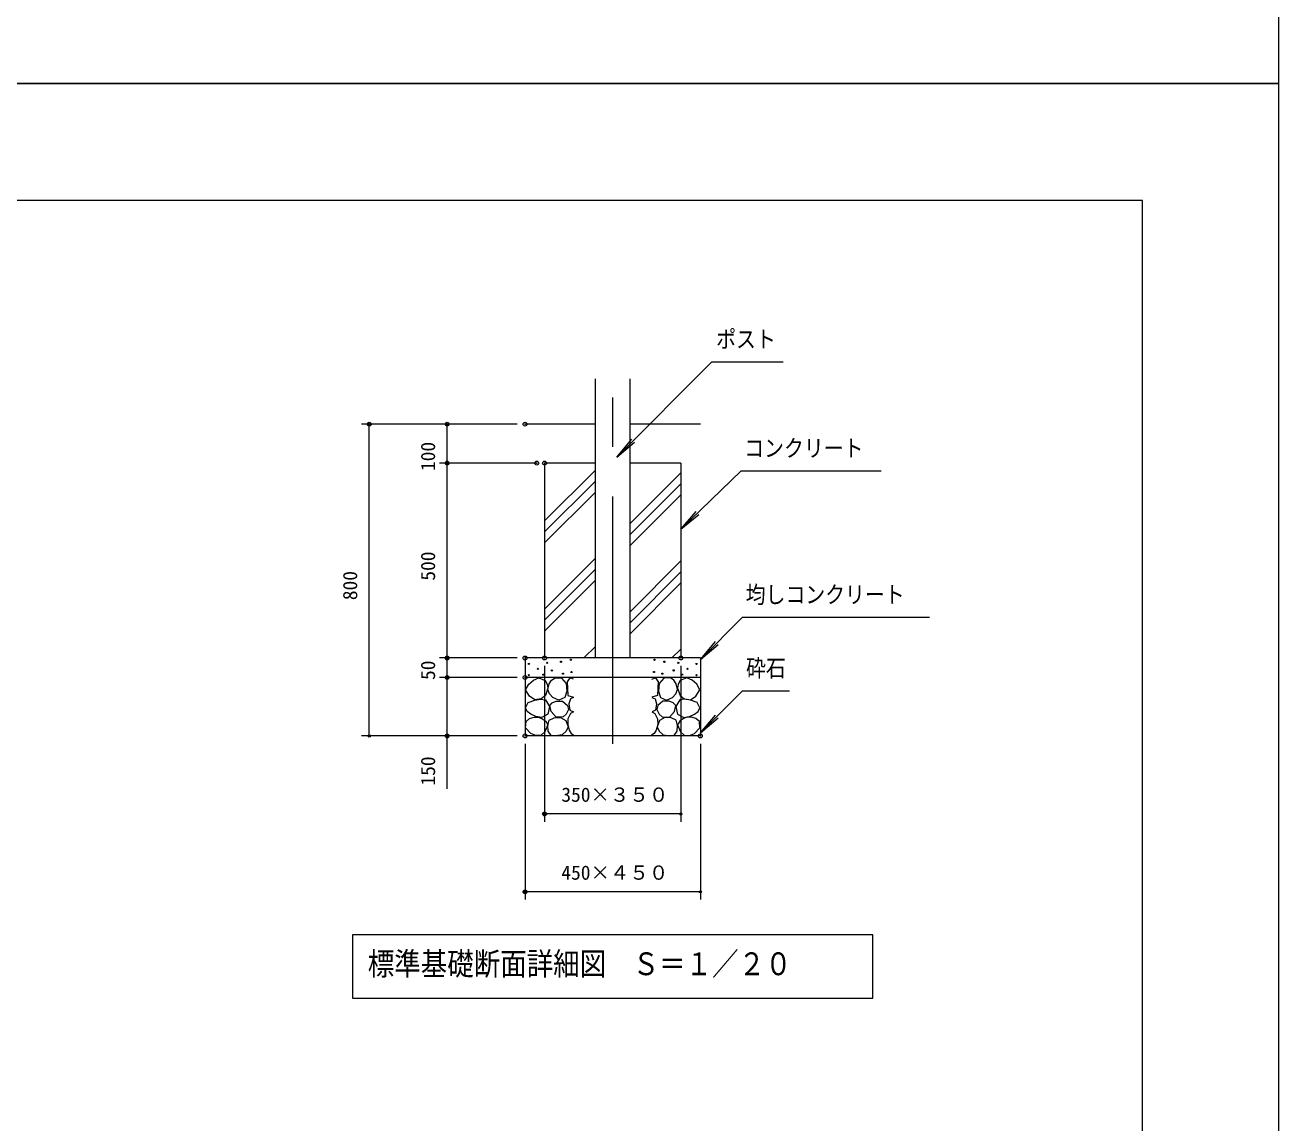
# Model space of a CAD drawing. Units: millimetres on the paper, scale 1:60, with parts at other scales. Extents: x 0 to 420, y -297 to 594.
# Drawn here: x 259 to 420, y -133.3 to 7.5 of the extents above; entities that cross this region are included whole.
import ezdxf
from ezdxf.enums import TextEntityAlignment as Align

# ---------------------------------------------------------------- set-up
doc = ezdxf.new("R2010")
doc.units = ezdxf.units.MM
doc.header["$PDMODE"] = 32
doc.header["$PDSIZE"] = 0.5
doc.linetypes.add('USER1', pattern=[50.8, 31.75, -6.35, 6.35, -6.35])
doc.layers.add('DEFPOINTS_3', color=7, linetype='Continuous', lineweight=9)
doc.layers.add('LY_1', color=7, linetype='Continuous', lineweight=18)
doc.styles.add('ＭＳ ゴシック', font='')
doc.styles.get('ＭＳ ゴシック').set_extended_font_data('MS Gothic')

# ---------------------------------------------------------------- blocks, each defined once
blk = doc.blocks.new('-000-_DOTSMALL')
at = {"color": 7, "linetype": 'Continuous', "lineweight": 9}
blk.add_circle((0, 0), 0.0625, dxfattribs=at)
blk.add_circle((0, 0), 0.0625, dxfattribs=at)

msp = doc.modelspace()

# ---------------------------------------------------------------- linework, layer by layer
at = {"layer": 'DEFPOINTS_3'}
for p, q in [((420, 0), (420, 297)), ((0, 0), (420, 0)), ((420, 0), (0, 0)), ((420, -297), (420, 0)), ((323.222, -73.693), (323.222, -83.693)), ((345.722, -73.693), (345.722, -83.693))]:
    msp.add_line(p, q, dxfattribs=at)
at = {"layer": 'LY_1', "lineweight": 9}
for p, q in [((402.5, -15), (17.5, -15)), ((402.5, -282), (402.5, -15)), ((332.244, -73.693), (332.244, -37.886)), ((336.699, -73.693), (336.699, -37.886)), ((332.244, -43.693), (323.222, -43.693)), ((345.722, -43.693), (336.699, -43.693)), ((332.244, -48.693), (325.722, -48.693)), ((325.722, -48.693), (325.722, -73.693)), ((343.222, -48.693), (336.699, -48.693)), ((343.222, -48.693), (343.222, -73.693)), ((345.722, -73.693), (323.222, -73.693)), ((323.222, -73.693), (323.222, -83.693)), ((345.722, -73.693), (345.722, -83.693)), ((345.722, -76.193), (323.222, -76.193)), ((323.272, -77.785), (323.689, -77.06)), ((323.689, -77.06), (324.286, -76.553)), ((324.286, -76.553), (324.975, -76.227)), ((324.975, -76.227), (325.79, -76.571)), ((325.79, -76.571), (326.059, -77.033)), ((326.059, -77.033), (326.134, -77.567)), ((326.164, -77.752), (326.315, -76.997)), ((326.315, -76.997), (326.625, -76.54)), ((326.625, -76.54), (327.07, -76.242)), ((327.07, -76.242), (327.912, -76.285)), ((327.912, -76.285), (328.494, -76.975)), ((328.494, -76.975), (328.58, -77.946)), ((328.965, -76.245), (328.639, -76.752)), ((328.639, -76.752), (328.675, -77.567)), ((329.436, -76.408), (328.965, -76.245)), ((339.508, -76.408), (339.979, -76.245)), ((339.979, -76.245), (340.305, -76.752)), ((340.305, -76.752), (340.269, -77.567)), ((340.45, -76.975), (340.364, -77.946)), ((341.032, -76.285), (340.45, -76.975)), ((341.874, -76.242), (341.032, -76.285)), ((342.319, -76.54), (341.874, -76.242)), ((342.629, -76.997), (342.319, -76.54)), ((342.78, -77.752), (342.629, -76.997)), ((342.885, -77.033), (342.81, -77.567)), ((343.154, -76.571), (342.885, -77.033)), ((343.969, -76.227), (343.154, -76.571)), ((344.657, -76.553), (343.969, -76.227)), ((345.255, -77.06), (344.657, -76.553)), ((345.672, -77.785), (345.255, -77.06)), ((323.798, -78.6), (323.272, -77.785)), ((324.468, -79.052), (323.798, -78.6)), ((325.826, -78.491), (325.301, -78.926)), ((326.134, -77.567), (325.826, -78.491)), ((326.371, -78.313), (326.164, -77.752)), ((326.79, -78.766), (326.371, -78.313)), ((327.566, -79.111), (326.79, -78.766)), ((328.321, -78.766), (327.566, -79.111)), ((328.58, -77.946), (328.321, -78.766)), ((328.675, -77.567), (328.711, -78.509)), ((328.711, -78.509), (329.454, -78.726)), ((329.436, -78.744), (329.037, -78.926)), ((340.233, -78.509), (339.49, -78.726)), ((339.508, -78.744), (339.907, -78.926)), ((340.269, -77.567), (340.233, -78.509)), ((340.364, -77.946), (340.623, -78.766)), ((340.623, -78.766), (341.378, -79.111)), ((341.378, -79.111), (342.154, -78.766)), ((342.154, -78.766), (342.573, -78.313)), ((342.573, -78.313), (342.78, -77.752)), ((342.81, -77.567), (343.118, -78.491)), ((343.118, -78.491), (343.643, -78.926)), ((344.476, -79.052), (345.146, -78.6)), ((345.146, -78.6), (345.672, -77.785)), ((323.272, -80.085), (323.616, -79.396)), ((323.507, -80.558), (323.272, -80.085)), ((323.616, -79.396), (324.486, -79.107)), ((325.301, -78.926), (324.468, -79.052)), ((324.486, -79.107), (325.22, -78.972)), ((325.22, -78.972), (325.862, -79.07)), ((325.862, -79.07), (326.351, -79.922)), ((326.351, -79.922), (326.134, -80.881)), ((326.38, -79.801), (326.699, -79.445)), ((326.553, -80.556), (326.38, -79.801)), ((326.699, -79.445), (327.221, -79.24)), ((327.221, -79.24), (328.041, -79.24)), ((328.041, -79.24), (328.688, -79.801)), ((328.796, -80.297), (328.516, -80.922)), ((328.688, -79.801), (328.796, -80.297)), ((329.037, -78.926), (328.856, -79.577)), ((328.856, -79.577), (328.965, -80.392)), ((328.965, -80.392), (329.418, -80.61)), ((339.979, -80.392), (339.526, -80.61)), ((339.907, -78.926), (340.088, -79.577)), ((340.088, -79.577), (339.979, -80.392)), ((340.256, -79.801), (340.148, -80.297)), ((340.148, -80.297), (340.428, -80.922)), ((340.903, -79.24), (340.256, -79.801)), ((341.723, -79.24), (340.903, -79.24)), ((342.244, -79.445), (341.723, -79.24)), ((342.564, -79.801), (342.244, -79.445)), ((342.391, -80.556), (342.564, -79.801)), ((343.082, -79.07), (342.593, -79.922)), ((342.593, -79.922), (342.81, -80.881)), ((343.724, -78.972), (343.082, -79.07)), ((343.643, -78.926), (344.476, -79.052)), ((344.458, -79.107), (343.724, -78.972)), ((345.328, -79.396), (344.458, -79.107)), ((345.672, -80.085), (345.328, -79.396)), ((345.436, -80.558), (345.672, -80.085)), ((323.272, -82.674), (323.345, -81.823)), ((323.345, -81.823), (323.786, -81.442)), ((323.979, -80.918), (323.507, -80.558)), ((323.786, -81.442), (324.377, -81.28)), ((324.612, -81.189), (323.979, -80.918)), ((324.377, -81.28), (324.893, -81.294)), ((325.355, -81.334), (324.612, -81.189)), ((324.893, -81.294), (325.391, -81.461)), ((326.134, -80.881), (325.355, -81.334)), ((325.391, -81.461), (325.875, -81.801)), ((325.875, -81.801), (326.134, -82.258)), ((326.143, -82.346), (326.315, -81.656)), ((326.315, -81.656), (326.963, -81.375)), ((327.2, -81.268), (326.553, -80.556)), ((326.963, -81.375), (327.761, -81.332)), ((328.127, -81.224), (327.2, -81.268)), ((327.761, -81.332), (328.451, -81.721)), ((328.516, -80.922), (328.127, -81.224)), ((328.451, -81.721), (328.753, -82.519)), ((328.729, -81.515), (328.693, -82.24)), ((329.074, -80.827), (328.729, -81.515)), ((329.436, -80.61), (329.074, -80.827)), ((339.508, -80.61), (339.87, -80.827)), ((339.87, -80.827), (340.214, -81.515)), ((340.493, -81.721), (340.191, -82.519)), ((340.214, -81.515), (340.251, -82.24)), ((340.428, -80.922), (340.817, -81.224)), ((341.183, -81.332), (340.493, -81.721)), ((340.817, -81.224), (341.744, -81.268)), ((341.981, -81.375), (341.183, -81.332)), ((341.744, -81.268), (342.391, -80.556)), ((342.629, -81.656), (341.981, -81.375)), ((342.801, -82.346), (342.629, -81.656)), ((342.81, -80.881), (343.589, -81.334)), ((343.069, -81.801), (342.81, -82.258)), ((343.553, -81.461), (343.069, -81.801)), ((344.051, -81.294), (343.553, -81.461)), ((343.589, -81.334), (344.332, -81.189)), ((344.567, -81.28), (344.051, -81.294)), ((344.332, -81.189), (344.965, -80.918)), ((345.158, -81.442), (344.567, -81.28)), ((344.965, -80.918), (345.436, -80.558)), ((345.599, -81.823), (345.158, -81.442)), ((345.672, -82.674), (345.599, -81.823)), ((345.722, -83.693), (323.222, -83.693)), ((323.979, -83.381), (323.272, -82.674)), ((324.594, -83.634), (323.979, -83.381)), ((325.283, -83.616), (324.594, -83.634)), ((325.753, -83.181), (325.283, -83.616)), ((326.134, -82.258), (325.753, -83.181)), ((326.203, -83.087), (326.143, -82.346)), ((326.574, -83.619), (326.203, -83.087)), ((327.157, -83.662), (326.574, -83.619)), ((327.976, -83.554), (327.157, -83.662)), ((328.494, -83.079), (327.976, -83.554)), ((328.753, -82.519), (328.494, -83.079)), ((328.693, -82.24), (328.874, -82.964)), ((328.874, -82.964), (329.128, -83.362)), ((329.128, -83.362), (329.472, -83.598)), ((339.816, -83.362), (339.472, -83.598)), ((340.07, -82.964), (339.816, -83.362)), ((340.251, -82.24), (340.07, -82.964)), ((340.191, -82.519), (340.45, -83.079)), ((340.45, -83.079), (340.968, -83.554)), ((340.968, -83.554), (341.787, -83.662)), ((341.787, -83.662), (342.37, -83.619)), ((342.37, -83.619), (342.741, -83.087)), ((342.741, -83.087), (342.801, -82.346)), ((342.81, -82.258), (343.191, -83.181)), ((343.191, -83.181), (343.661, -83.616)), ((343.661, -83.616), (344.35, -83.634)), ((344.35, -83.634), (344.965, -83.381)), ((344.965, -83.381), (345.672, -82.674))]:
    msp.add_line(p, q, dxfattribs=at)
at = {"layer": 'LY_1'}
for p, q in [((347.197, -35.708), (334.985, -47.919)), ((347.197, -35.708), (356.346, -35.708)), ((312.222, -43.693), (302.222, -43.693)), ((303.222, -83.693), (303.222, -43.693)), ((322.222, -43.693), (312.222, -43.693)), ((313.222, -48.693), (313.222, -43.693)), ((334.985, -47.919), (336.914, -45.621)), ((334.985, -47.919), (337.283, -45.991)), ((324.722, -48.693), (312.222, -48.693)), ((313.222, -73.693), (313.222, -48.693)), ((325.722, -56.106), (332.244, -49.584)), ((350.947, -49.683), (343.222, -57.179)), ((350.947, -49.683), (368.947, -49.683)), ((325.722, -57.52), (332.244, -50.998)), ((336.699, -56.442), (343.222, -49.92)), ((336.699, -57.856), (343.222, -51.334)), ((325.722, -58.934), (332.244, -52.412)), ((336.699, -59.271), (343.222, -52.748)), ((343.222, -57.179), (345.185, -54.91)), ((343.222, -57.179), (345.549, -55.286)), ((325.722, -67.42), (332.244, -60.897)), ((325.722, -68.834), (332.244, -62.311)), ((336.699, -67.756), (343.222, -61.233)), ((336.699, -69.17), (343.222, -62.648)), ((325.722, -70.248), (332.244, -63.726)), ((336.699, -70.584), (343.222, -64.062)), ((351.131, -68.464), (345.722, -73.873)), ((351.131, -68.464), (375.131, -68.464)), ((330.763, -73.693), (332.244, -72.211)), ((345.722, -73.873), (347.65, -71.575)), ((345.722, -73.873), (348.02, -71.945)), ((322.222, -73.693), (312.222, -73.693)), ((313.222, -76.193), (313.222, -73.693)), ((332.177, -73.693), (332.244, -73.625)), ((342.076, -73.693), (343.222, -72.547)), ((325.722, -74.693), (325.722, -94.693)), ((343.222, -74.693), (343.222, -94.693)), ((322.222, -76.193), (312.222, -76.193)), ((313.222, -83.693), (313.222, -76.193)), ((351.131, -77.9), (345.722, -83.309)), ((351.131, -77.9), (357.175, -77.9)), ((345.722, -83.309), (347.65, -81.011)), ((345.722, -83.309), (348.02, -81.381)), ((312.222, -83.693), (302.222, -83.693)), ((322.222, -83.693), (312.222, -83.693)), ((313.222, -90.483), (313.222, -83.693)), ((323.222, -84.693), (323.222, -104.693)), ((345.722, -84.693), (345.722, -104.693)), ((343.222, -93.693), (325.722, -93.693)), ((345.722, -103.693), (323.222, -103.693)), ((367.872, -109.203), (301.072, -109.203)), ((301.072, -109.203), (301.072, -117.337)), ((367.872, -117.337), (367.872, -109.203)), ((301.072, -117.337), (367.872, -117.337))]:
    msp.add_line(p, q, dxfattribs=at)
at = {"layer": 'LY_1', "linetype": 'USER1'}
msp.add_line((334.472, -84.716), (334.472, -37.886), dxfattribs=at)
at = {"layer": 'LY_1', "lineweight": 9}
for centre in [(329.101, -73.92), (339.843, -73.92), (323.706, -74.462), (324.868, -75.081), (326.055, -74.307), (326.649, -75.288), (327.836, -74.178), (328.094, -75.701), (329.178, -75.494), (339.766, -75.494), (340.85, -75.701), (341.108, -74.178), (342.295, -75.288), (342.889, -74.307), (344.076, -75.081), (345.238, -74.462), (323.706, -75.907), (325.565, -75.83), (343.379, -75.83), (345.238, -75.907)]:
    msp.add_circle(centre, 0.0774, dxfattribs=at)
at = {"layer": 'LY_1'}
for p in [(303.222, -43.693), (313.222, -43.693), (313.222, -43.693), (323.222, -43.693), (313.222, -48.693), (324.722, -48.693), (325.722, -48.693), (313.222, -73.693), (313.222, -73.693), (323.222, -73.693), (325.722, -73.693), (343.222, -73.693), (313.222, -76.193), (313.222, -76.193), (323.222, -76.193), (313.222, -83.693), (323.222, -83.693), (323.222, -83.693), (345.722, -83.693), (325.722, -93.693), (323.222, -103.693)]:
    msp.add_point(p, dxfattribs=at)

# ---------------------------------------------------------------- block references
at = {"layer": 'LY_1', "xscale": 2.32, "yscale": 2.32}
for p, rotation in [((303.222, -43.693), 90), ((313.222, -43.693), 90), ((313.222, -48.693), 270), ((313.222, -48.693), 90), ((313.222, -73.693), 270), ((313.222, -73.693), 90), ((313.222, -76.193), 270), ((313.222, -76.193), 90), ((303.222, -83.693), 270), ((313.222, -83.693), 270), ((325.722, -93.693), 180), ((323.222, -103.693), 180)]:
    msp.add_blockref('-000-_DOTSMALL', p, dxfattribs=dict(at, rotation=rotation))
for p in [(343.222, -93.693), (345.722, -103.693)]:
    msp.add_blockref('-000-_DOTSMALL', p, dxfattribs=at)

# ---------------------------------------------------------------- texts
at = {"layer": 'LY_1', "style": 'ＭＳ ゴシック', "width": 0.85}
for s, height, p in [('ポスト', 2.199, (347.763, -34.558)), ('コンクリート', 2.199, (351.363, -48.533)), ('均しコンクリート', 2.199, (351.548, -67.314)), ('砕石', 2.199, (351.592, -76.75)), ('標準基礎断面詳細図\u3000Ｓ＝１／２０', 2.933, (303.028, -115.27))]:
    msp.add_text(s, height=height, dxfattribs=at).set_placement(p, align=Align.BOTTOM_LEFT)
at = {"layer": 'LY_1', "style": 'ＭＳ ゴシック'}
for s, p in [('100', (312.222, -49.71)), ('500', (312.222, -63.776)), ('800', (302.222, -66.276)), ('50', (312.222, -76.515)), ('150', (312.222, -90.062))]:
    msp.add_text(s, height=1.833, rotation=90, dxfattribs=at).set_placement(p, align=Align.BOTTOM_LEFT)
for s, p in [('350×３５０', (327.88, -92.693)), ('450×４５０', (327.88, -102.693))]:
    msp.add_text(s, height=1.833, dxfattribs=at).set_placement(p, align=Align.BOTTOM_LEFT)

doc.saveas('drawing.dxf')
